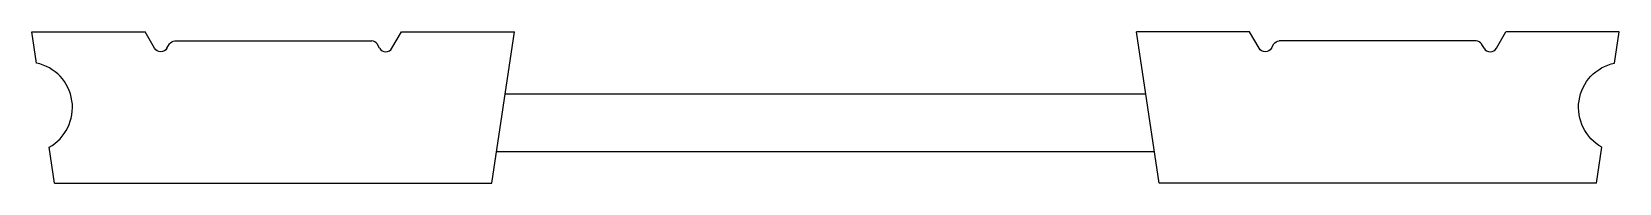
# Model space of a CAD drawing. Header units: metres. Extents: x -1.05 to 1.05, y 0 to 0.2.
import ezdxf

# ---------------------------------------------------------------- set-up
doc = ezdxf.new("R2010")
doc.units = ezdxf.units.M
doc.header["$MEASUREMENT"] = 0

msp = doc.modelspace()

# ---------------------------------------------------------------- linework, layer by layer
for p, q in [((-1.0525, 0.2), (-0.9022, 0.2)), ((-1.0463, 0.1587), (-1.0525, 0.2)), ((-0.8896, 0.1783), (-0.9022, 0.2)), ((-0.5749, 0.1783), (-0.5623, 0.2)), ((-0.5623, 0.2), (-0.4125, 0.2)), ((-0.4425, 0), (-0.4125, 0.2)), ((0.4425, 0), (0.4125, 0.2)), ((0.5623, 0.2), (0.4125, 0.2)), ((0.5749, 0.1783), (0.5623, 0.2)), ((0.8896, 0.1783), (0.9022, 0.2)), ((1.0525, 0.2), (0.9022, 0.2)), ((1.0463, 0.1587), (1.0525, 0.2)), ((-0.8732, 0.1783), (-0.8698, 0.184)), ((-0.8629, 0.188), (-0.6016, 0.188)), ((-0.5913, 0.1783), (-0.5947, 0.184)), ((0.5913, 0.1783), (0.5947, 0.184)), ((0.8629, 0.188), (0.6016, 0.188)), ((0.8732, 0.1783), (0.8698, 0.184)), ((-0.4248, 0.118), (0.4248, 0.118)), ((-1.0225, 0), (-1.0296, 0.0474)), ((1.0225, 0), (1.0296, 0.0474)), ((-0.4362, 0.042), (0.4362, 0.042)), ((-1.0225, 0), (-0.4425, 0)), ((1.0225, 0), (0.4425, 0))]:
    msp.add_line(p, q)
at = {"extrusion": (0, 0, -1)}
for centre, radius, start, end in [((0.8814, 0.183), 0.0095, 210, 330), ((0.8629, 0.18), 0.008, 30, 90), ((-0.5831, 0.183), 0.0095, 210, 330), ((-0.6016, 0.18), 0.008, 30, 90), ((-1.0585, 0.1), 0.06, 298.7814, 78.2801)]:
    msp.add_arc(centre, radius, start, end, dxfattribs=at)
for centre, radius, start, end in [((-0.6016, 0.18), 0.008, 30, 90), ((-0.5831, 0.183), 0.0095, 210, 330), ((0.8629, 0.18), 0.008, 30, 90), ((0.8814, 0.183), 0.0095, 210, 330), ((-1.0585, 0.1), 0.06, 298.7814, 78.2801)]:
    msp.add_arc(centre, radius, start, end)

doc.saveas('drawing.dxf')
